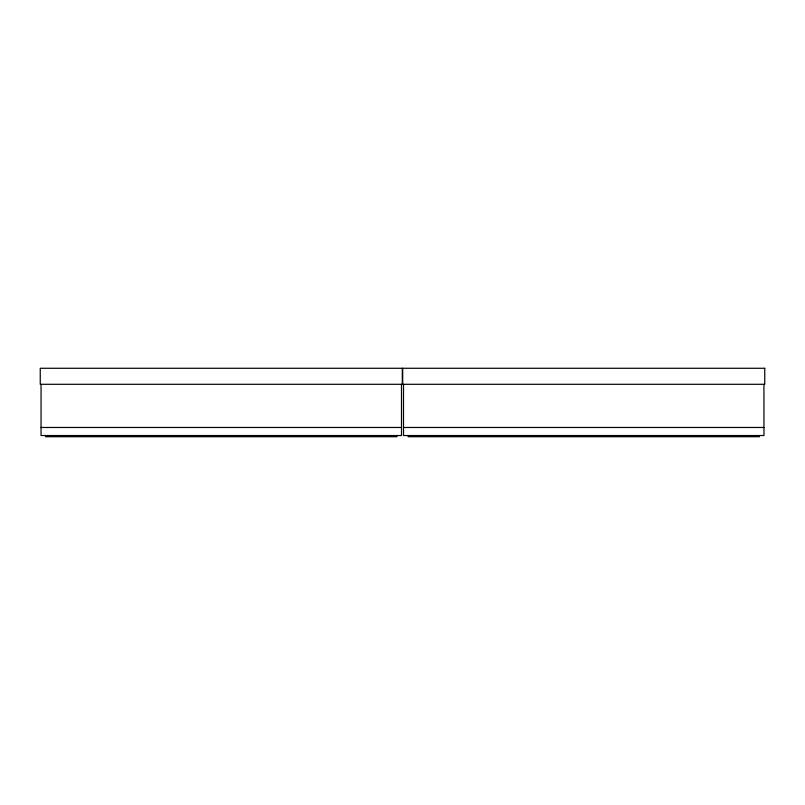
<?xml version="1.0" encoding="UTF-8"?>
<svg xmlns="http://www.w3.org/2000/svg" width="805" height="805" viewBox="0 0 805 805"><rect width="100%" height="100%" fill="white"/><g stroke="black" fill="none" stroke-linecap="round" stroke-linejoin="round"><path stroke-width="1.21" d="M41.055 427.475L401.494 427.475M403.506 427.475L763.945 427.475M763.945 384.297L763.945 435.525L403.506 435.525L403.506 384.297M759.397 435.525L759.397 436.723L408.165 436.723L408.165 435.525M401.494 384.297L401.494 435.525L41.055 435.525L41.055 384.297M396.946 435.525L396.946 436.723L45.714 436.723L45.714 435.525M402.299 368.277L40.25 368.277L40.25 384.297L402.299 384.297L402.299 368.277M764.75 368.277L402.701 368.277L402.701 384.297L764.75 384.297L764.75 368.277"/></g></svg>
